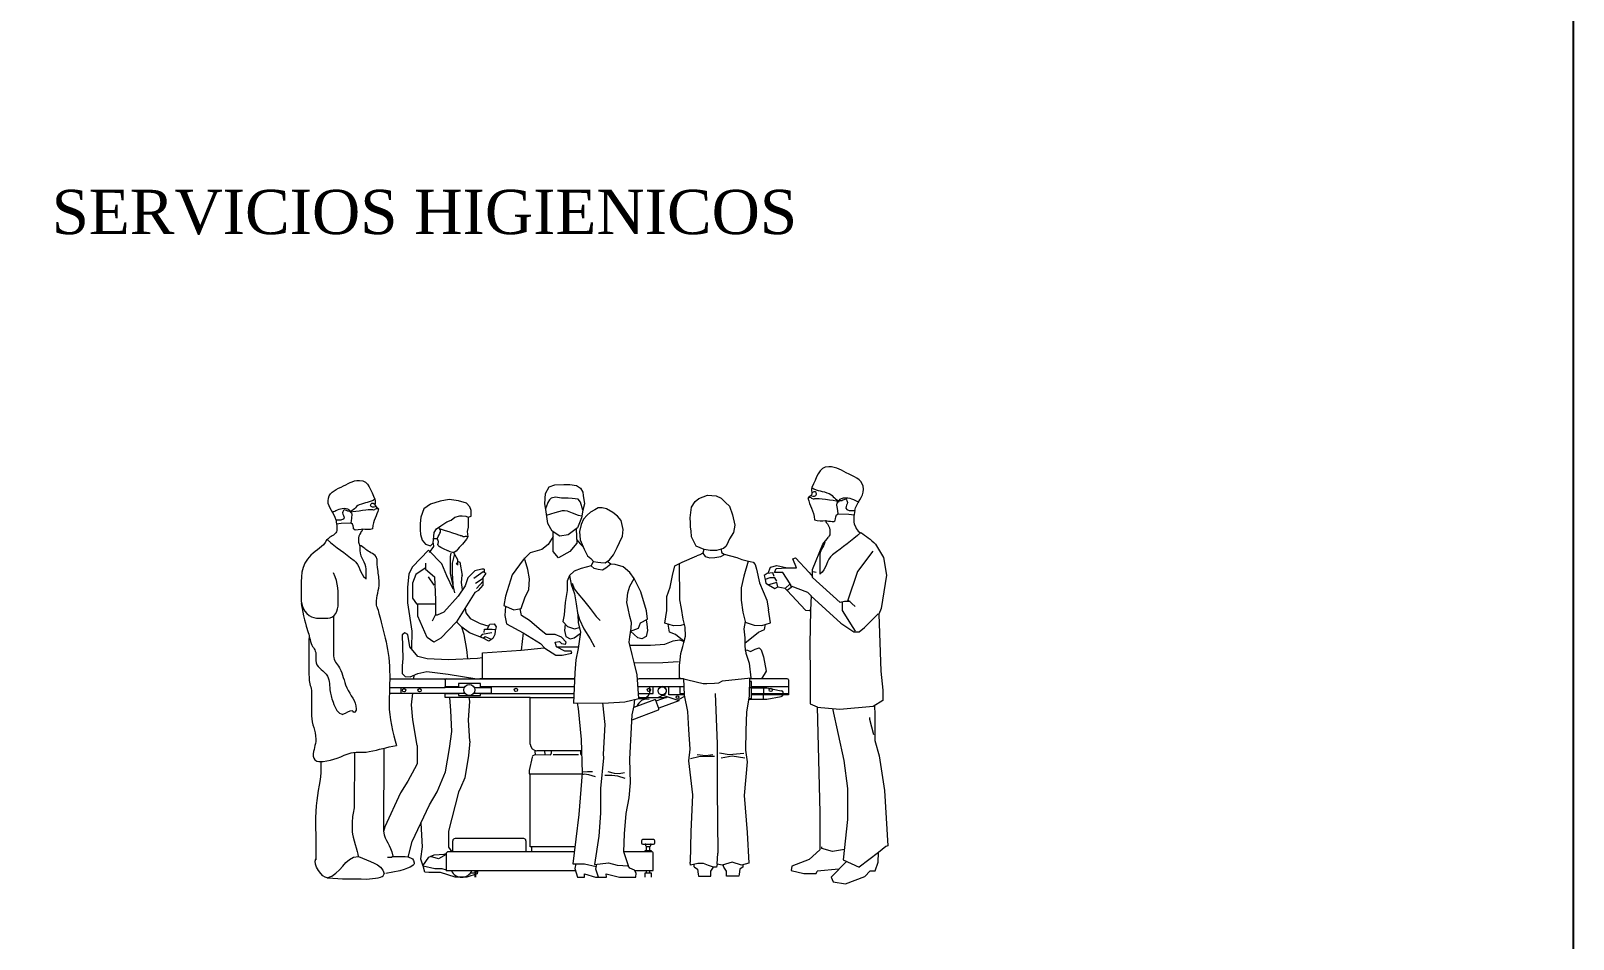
# Model space of a CAD drawing. Header units: metres. Extents: x 249 to 294.6, y -135.5 to -107.4.
# Drawn here: x 287.61 to 294.57, y -120.15 to -116.05 of the extents above; entities that cross this region are included whole.
import ezdxf

# ---------------------------------------------------------------- set-up
doc = ezdxf.new("R2010")
doc.units = ezdxf.units.M
doc.header["$MEASUREMENT"] = 0
doc.layers.add('A. muebles', color=152, linetype='Continuous', lineweight=15)
doc.layers.add('VISTAS LEJANAS', color=133, linetype='Continuous')

# ---------------------------------------------------------------- blocks, each defined once
blk = doc.blocks.new('CIRUJANO')
at = {"lineweight": 0}
for p, q in [((-0.0331, 1.6705), (0.0156, 1.6692)), ((0.0156, 1.6692), (0.0388, 1.6658))]:
    blk.add_line(p, q, dxfattribs=at)
at = {"linetype": 'Continuous'}
for points in [[(0.022, 1.2759), (-0.0042, 1.2759), (-0.0232, 1.27), (-0.1491, 1.384), (-0.1491, 1.4196), (-0.1016, 1.5337), (-0.0764, 1.5663)], [(0.136, 1.5337), (0.136, 1.5337), (0.136, 1.5337), (0.136, 1.5337), (0.1716, 1.4743), (0.1859, 1.3935), (0.1621, 1.2438), (0.1503, 1.2177), (0.1598, 0.9611), (0.1693, 0.8755), (0.1693, 0.828), (0.1252, 0.8016), (-0.0256, 0.7876), (-0.1277, 0.7971)], [(-0.2489, 1.3555), (-0.2822, 1.4066), (-0.3202, 1.4066), (-0.3131, 1.4244), (-0.2632, 1.4268), (-0.2204, 1.4268), (-0.237, 1.4672), (-0.2251, 1.4719), (-0.1634, 1.4054), (-0.1491, 1.3876)], [(0.1241, 1.5028), (0.0552, 1.4101), (0.0101, 1.2771)], [(-0.3218, 1.3883), (-0.3281, 1.405), (-0.3533, 1.4022), (-0.3671, 1.3931), (-0.3623, 1.374), (-0.36, 1.3574), (-0.3477, 1.3498), (-0.3184, 1.3336), (-0.3053, 1.3408), (-0.3092, 1.3617), (-0.3477, 1.3498)], [(-0.1467, 1.4101), (-0.1325, 1.4078)], [(-0.3101, 1.3669), (-0.319, 1.3824), (-0.3407, 1.3824), (-0.3623, 1.374)], [(-0.2727, 1.3341), (-0.3057, 1.3406)], [(-0.2489, 1.3555), (-0.2442, 1.3389), (-0.2632, 1.3246), (-0.2727, 1.3341), (-0.2489, 1.3555)], [(-0.2632, 1.3246), (-0.18, 1.2367), (-0.1634, 1.2343), (-0.1562, 1.2391)], [(-0.246, 1.3452), (-0.1705, 1.3175), (-0.1551, 1.3009), (-0.158, 1.2367), (-0.1607, 1.0823), (-0.1585, 0.9397), (-0.1585, 0.8138), (-0.1277, 0.7995), (-0.1159, 0.3219), (-0.1159, 0.1654), (-0.1159, 0.1536), (-0.1634, 0.1108), (-0.2418, 0.0799), (-0.2442, 0.0609), (-0.1871, 0.0466), (-0.1325, 0.0466), (-0.1281, 0.0575)], [(-0.1562, 1.3009), (-0.0208, 1.1773), (0.0386, 1.1381), (0.0623, 1.1381), (0.0861, 1.1583), (0.1479, 1.2201)], [(-0.0149, 1.27), (-0.0149, 1.2343), (0.0338, 1.1583), (0.0433, 1.1416)], [(0.0125, 1.2818), (0.0433, 1.2533)], [(-0.0588, 0.7924), (-0.0066, 0.5572), (0.0101, 0.4312), (0.0101, 0.2912), (-0.0103, 0.1088), (0.0623, 0.0752)], [(0.1313, 0.8052), (0.1324, 0.7639), (0.1324, 0.6475), (0.1526, 0.5785), (0.1764, 0.4217), (0.1918, 0.1726), (0.1818, 0.1687), (0.1497, 0.1426)], [(0.1289, 0.6736), (0.1099, 0.7425), (0.1099, 0.752)], [(-0.0035, 0.1554), (-0.0588, 0.1464), (-0.1063, 0.1607), (-0.1063, 0.1678)], [(0.1112, 0.0585), (0.1349, 0.0585), (0.148, 0.0989), (0.1497, 0.1426), (0.0623, 0.0752)], [(0.0048, 0.1018), (-0.0642, 0.0309), (-0.0546, 0.0095), (0, 0), (0.0879, 0.0333), (0.1112, 0.0585)], [(-0.0297, 0.0663), (-0.1281, 0.0575)]]:
    blk.add_lwpolyline(points, dxfattribs=at)
blk.add_lwpolyline([(-0.348, 1.4028), (-0.3389, 1.43), (-0.3097, 1.4384), (-0.2632, 1.4268)])
at = {"lineweight": 0}
for points, knots in [([(0.0163, 1.8504), (-0.0185, 1.8657), (-0.0375, 1.8838), (-0.0756, 1.8838), (-0.0756, 1.8838), (-0.1225, 1.8838), (-0.1294, 1.8309), (-0.1517, 1.79)], [0.2, 0.2, 0.2, 0.2, 0.3, 0.3, 0.3, 0.3, 0.4, 0.4, 0.4, 0.4]), ([(0.0419, 1.6854), (0.0507, 1.7221), (0.0813, 1.745), (0.0813, 1.7826), (0.0813, 1.7826), (0.0813, 1.8193), (0.0497, 1.8355), (0.0163, 1.8504)], [0, 0, 0, 0, 0.1, 0.1, 0.1, 0.1, 0.2, 0.2, 0.2, 0.2]), ([(-0.1517, 1.79), (-0.1525, 1.7833), (-0.1526, 1.7805), (-0.1526, 1.7753), (-0.1526, 1.7753), (-0.1526, 1.77), (-0.1512, 1.767), (-0.1512, 1.7616), (-0.1512, 1.7616), (-0.1512, 1.7571), (-0.1674, 1.745), (-0.1689, 1.7423)], [0, 0, 0, 0, 0.333333, 0.333333, 0.333333, 0.333333, 0.666667, 0.666667, 0.666667, 0.666667, 1, 1, 1, 1]), ([(-0.0737, 1.7622), (-0.0524, 1.7529), (-0.0468, 1.7306), (-0.0236, 1.7306), (-0.0236, 1.7306), (-0.0134, 1.7306), (-0.0087, 1.7362), (0.0015, 1.738)], [0.5, 0.5, 0.5, 0.5, 0.6, 0.6, 0.6, 0.6, 0.7, 0.7, 0.7, 0.7]), ([(0.0015, 1.738), (0.0052, 1.7334), (0.0089, 1.7287), (0.0089, 1.7223), (0.0089, 1.7223), (0.0089, 1.712), (0.0015, 1.7074), (0.0015, 1.6972), (0.0015, 1.6972), (0.0015, 1.6851), (0.0298, 1.6854), (0.0419, 1.6854)], [0.7, 0.7, 0.7, 0.7, 0.8, 0.8, 0.8, 0.8, 0.9, 0.9, 0.9, 0.9, 1, 1, 1, 1]), ([(0.0419, 1.6854), (0.0409, 1.6728), (0.0375, 1.6647), (0.0375, 1.6504), (0.0375, 1.6504), (0.0375, 1.6394), (0.0352, 1.6305), (0.0449, 1.6139), (0.0449, 1.6139), (0.0507, 1.5998), (0.0511, 1.5988), (0.0684, 1.5847)], [0, 0, 0, 0, 0.3333333, 0.3333333, 0.3333333, 0.3333333, 0.6666667, 0.6666667, 0.6666667, 0.6666667, 0.9757742, 0.9757742, 0.9757742, 0.9757742]), ([(-0.0901, 1.6413), (-0.0901, 1.6413), (-0.0457, 1.6302), (-0.0457, 1.6422), (-0.0457, 1.6422), (-0.0457, 1.6488), (-0.0454, 1.6685), (-0.0331, 1.6705)], [0.5, 0.5, 0.5, 0.5, 0.625, 0.625, 0.625, 0.625, 0.75, 0.75, 0.75, 0.75]), ([(-0.0813, 1.6257), (-0.0723, 1.6126), (-0.07, 1.6025), (-0.07, 1.5866), (-0.07, 1.5866), (-0.07, 1.5787), (-0.0708, 1.5741), (-0.0764, 1.5663)], [0.25, 0.25, 0.25, 0.25, 0.5, 0.5, 0.5, 0.5, 0.75, 0.75, 0.75, 0.75]), ([(-0.0928, 1.541), (-0.1001, 1.5199), (-0.1162, 1.5048), (-0.1162, 1.4785), (-0.1162, 1.4785), (-0.1162, 1.4611), (-0.1164, 1.451), (-0.1153, 1.398)], [0.4097258, 0.4097258, 0.4097258, 0.4097258, 0.6666667, 0.6666667, 0.6666667, 0.6666667, 1, 1, 1, 1])]:
    blk.add_open_spline(points, degree=3, knots=knots, dxfattribs=at)
for points in [[(-0.1446, 1.7377), (-0.1559, 1.7385), (-0.1532, 1.7483), (-0.169, 1.7424)], [(-0.169, 1.7424), (-0.1614, 1.7065), (-0.1429, 1.6883), (-0.14, 1.6438)], [(-0.157, 1.7537), (-0.1416, 1.7474), (-0.1335, 1.749), (-0.1302, 1.7601)], [(-0.1517, 1.79), (-0.1253, 1.7724), (-0.103, 1.7752), (-0.0737, 1.7622)], [(-0.1302, 1.7601), (-0.1327, 1.7724), (-0.1377, 1.7734), (-0.1515, 1.7658)], [(-0.1261, 1.7388), (-0.1357, 1.7388), (-0.1448, 1.7377), (-0.1446, 1.7377)], [(-0.028, 1.7268), (-0.028, 1.7268), (-0.1141, 1.7388), (-0.1261, 1.7388)], [(-0.0331, 1.6705), (-0.0356, 1.71), (-0.047, 1.7175), (-0.028, 1.7268)], [(-0.14, 1.6438), (-0.1244, 1.6382), (-0.1045, 1.638), (-0.0901, 1.6413)], [(-0.0901, 1.6413), (-0.0881, 1.6332), (-0.0847, 1.6308), (-0.0813, 1.6257)], [(0.0703, 1.5864), (0.0272, 1.548), (-0.011, 1.522), (-0.0579, 1.4863)], [(0.0703, 1.5864), (0.0924, 1.571), (0.1136, 1.5576), (0.136, 1.5333)], [(-0.0579, 1.4863), (-0.0863, 1.4645), (-0.0855, 1.419), (-0.1153, 1.398)]]:
    blk.add_open_spline(points, degree=3, dxfattribs=at)
blk.add_spline([(-0.028, 1.7268), (-0.0275, 1.7308), (0.0007, 1.7437), (0.036, 1.7351), (0.0598, 1.7237)], degree=3, dxfattribs=at)
blk = doc.blocks.new('medico v')
at = {"lineweight": 0}
for p, q in [((-0.1413, 0.6541), (-0.097, 0.6529)), ((-0.097, 0.6529), (-0.076, 0.6499))]:
    blk.add_line(p, q, dxfattribs=at)
for points, knots in [([(-0.0964, 0.8176), (-0.128, 0.8315), (-0.1453, 0.848), (-0.1799, 0.848), (-0.1799, 0.848), (-0.2225, 0.848), (-0.2289, 0.7999), (-0.2491, 0.7628)], [0.2, 0.2, 0.2, 0.2, 0.3, 0.3, 0.3, 0.3, 0.4, 0.4, 0.4, 0.4]), ([(-0.0732, 0.6677), (-0.0651, 0.701), (-0.0373, 0.7218), (-0.0373, 0.756), (-0.0373, 0.756), (-0.0373, 0.7893), (-0.066, 0.8041), (-0.0964, 0.8176)], [0, 0, 0, 0, 0.1, 0.1, 0.1, 0.1, 0.2, 0.2, 0.2, 0.2]), ([(-0.2491, 0.7628), (-0.2498, 0.7566), (-0.2499, 0.7541), (-0.2499, 0.7494), (-0.2499, 0.7494), (-0.2499, 0.7446), (-0.2487, 0.7418), (-0.2487, 0.737), (-0.2487, 0.737), (-0.2487, 0.7329), (-0.2633, 0.7218), (-0.2648, 0.7194)], [0, 0, 0, 0, 0.333333, 0.333333, 0.333333, 0.333333, 0.666667, 0.666667, 0.666667, 0.666667, 1, 1, 1, 1]), ([(-0.1782, 0.7374), (-0.1588, 0.729), (-0.1538, 0.7087), (-0.1327, 0.7087), (-0.1327, 0.7087), (-0.1234, 0.7087), (-0.1192, 0.7138), (-0.1099, 0.7155)], [0.5, 0.5, 0.5, 0.5, 0.6, 0.6, 0.6, 0.6, 0.7, 0.7, 0.7, 0.7]), ([(-0.1099, 0.7155), (-0.1065, 0.7113), (-0.1031, 0.7071), (-0.1031, 0.7012), (-0.1031, 0.7012), (-0.1031, 0.6919), (-0.1099, 0.6877), (-0.1099, 0.6784), (-0.1099, 0.6784), (-0.1099, 0.6674), (-0.0841, 0.6677), (-0.0732, 0.6677)], [0.7, 0.7, 0.7, 0.7, 0.8, 0.8, 0.8, 0.8, 0.9, 0.9, 0.9, 0.9, 1, 1, 1, 1]), ([(-0.1931, 0.6276), (-0.1931, 0.6276), (-0.1527, 0.6175), (-0.1527, 0.6284), (-0.1527, 0.6284), (-0.1527, 0.6344), (-0.1525, 0.6523), (-0.1413, 0.6541)], [0.5, 0.5, 0.5, 0.5, 0.625, 0.625, 0.625, 0.625, 0.75, 0.75, 0.75, 0.75]), ([(-0.0732, 0.6677), (-0.0741, 0.6562), (-0.0771, 0.6489), (-0.0771, 0.6358), (-0.0771, 0.6358), (-0.0771, 0.6258), (-0.0792, 0.6178), (-0.0722, 0.6107), (-0.0722, 0.6107), (-0.057, 0.5955), (-0.0443, 0.5927), (-0.0306, 0.5783)], [0, 0, 0, 0, 0.333333, 0.333333, 0.333333, 0.333333, 0.666667, 0.666667, 0.666667, 0.666667, 1, 1, 1, 1]), ([(-0.1851, 0.6133), (-0.1769, 0.6015), (-0.1748, 0.5922), (-0.1748, 0.5778), (-0.1748, 0.5778), (-0.1748, 0.5707), (-0.1756, 0.5665), (-0.1779, 0.5597)], [0.25, 0.25, 0.25, 0.25, 0.5, 0.5, 0.5, 0.5, 0.75, 0.75, 0.75, 0.75]), ([(-0.1811, 0.5515), (-0.1811, 0.5434), (-0.1811, 0.5387), (-0.1811, 0.5306), (-0.1811, 0.5306), (-0.1811, 0.4965), (-0.2081, 0.4812), (-0.2081, 0.4471), (-0.2081, 0.4471), (-0.2081, 0.4297), (-0.2084, 0.4196), (-0.2084, 0.4021)], [0, 0, 0, 0, 0.333333, 0.333333, 0.333333, 0.333333, 0.666667, 0.666667, 0.666667, 0.666667, 1, 1, 1, 1]), ([(0.0398, 0.5104), (0.0886, 0.4636), (0.0846, 0.4095), (0.0846, 0.3415), (0.0846, 0.3415), (0.0846, 0.3032), (0.0853, 0.2736), (0.0582, 0.2465), (0.0582, 0.2465), (0.0318, 0.2201), (0.0015, 0.2261), (-0.0361, 0.2261), (-0.0361, 0.2261), (-0.0678, 0.2261), (-0.0836, 0.2597), (-0.0836, 0.2914), (-0.0836, 0.2914), (-0.0836, 0.3461), (-0.0843, 0.3811), (-0.0625, 0.4312)], [0.1666667, 0.1666667, 0.1666667, 0.1666667, 0.3333333, 0.3333333, 0.3333333, 0.3333333, 0.5, 0.5, 0.5, 0.5, 0.6666667, 0.6666667, 0.6666667, 0.6666667, 0.8333333, 0.8333333, 0.8333333, 0.8333333, 1, 1, 1, 1]), ([(-0.2627, 0.265), (-0.2597, 0.2751), (-0.2559, 0.2805), (-0.2559, 0.2911), (-0.2559, 0.2911), (-0.2559, 0.3287), (-0.2679, 0.3494), (-0.2679, 0.3871), (-0.2679, 0.3871), (-0.2679, 0.414), (-0.2635, 0.4288), (-0.2603, 0.4558)], [0, 0, 0, 0, 0.1428571, 0.1428571, 0.1428571, 0.1428572, 0.2857143, 0.2857143, 0.2857143, 0.2857143, 0.4285714, 0.4285714, 0.4285714, 0.4285714]), ([(-0.2613, 0.2687), (-0.2902, 0.1518), (-0.3156, 0.0863), (-0.3156, -0.0336), (-0.3156, -0.0336), (-0.3156, -0.085), (-0.3132, -0.1133), (-0.3132, -0.1647), (-0.3132, -0.1647), (-0.3132, -0.2196), (-0.3294, -0.2957), (-0.3464, -0.3486)], [0, 0, 0, 0, 0.333333, 0.333333, 0.333333, 0.333333, 0.666667, 0.666667, 0.666667, 0.666667, 1, 1, 1, 1]), ([(-0.0615, 0.2366), (-0.0615, 0.1693), (-0.0626, 0.1227), (-0.0626, 0.0554), (-0.0626, 0.0554), (-0.0626, 0.0323), (-0.078, 0.0217), (-0.0886, 0.0016)], [0, 0, 0, 0, 0.1428571, 0.1428571, 0.1428571, 0.1428572, 0.2857143, 0.2857143, 0.2857143, 0.2857143]), ([(0.0484, 0.1475), (0.0511, 0.0819), (0.0486, 0.0187), (0.0486, -0.0462), (0.0486, -0.0462), (0.0486, -0.071), (0.0368, -0.084), (0.0368, -0.1088), (0.0368, -0.1088), (0.0368, -0.1501), (0.0368, -0.1732), (0.0368, -0.2145), (0.0368, -0.2145), (0.0368, -0.2564), (0.0179, -0.2783), (0.0179, -0.3202), (0.0179, -0.3202), (0.0179, -0.3503), (0.0297, -0.3669), (0.0297, -0.397), (0.0297, -0.397), (0.0297, -0.4106), (0.0173, -0.4218), (0.0037, -0.4218), (0.0037, -0.4218), (-0.0494, -0.4218), (-0.0789, -0.4047), (-0.1285, -0.3863)], [0, 0, 0, 0, 0.1111111, 0.1111111, 0.1111111, 0.1111111, 0.2222222, 0.2222222, 0.2222222, 0.2222222, 0.3333333, 0.3333333, 0.3333333, 0.3333333, 0.4444444, 0.4444444, 0.4444444, 0.4444444, 0.5555556, 0.5555556, 0.5555556, 0.5555556, 0.6666667, 0.6666667, 0.6666667, 0.6666667, 0.7777778, 0.7777778, 0.7777778, 0.7777778]), ([(0.0384, 0.1109), (0.0319, 0.0922), (0.0179, 0.084), (0.0179, 0.0642), (0.0179, 0.0642), (0.0179, 0.0527), (0.0179, 0.0462), (0.0179, 0.0348), (0.0179, 0.0348), (0.0179, 0.0044), (-0.0109, -0.0033), (-0.0291, -0.0276)], [0.25, 0.25, 0.25, 0.25, 0.375, 0.375, 0.375, 0.375, 0.5, 0.5, 0.5, 0.5, 0.625, 0.625, 0.625, 0.625]), ([(-0.1217, -0.0881), (-0.1382, -0.1253), (-0.1642, -0.1436), (-0.1642, -0.1844), (-0.1642, -0.1844), (-0.1642, -0.1915), (-0.1606, -0.1997), (-0.1536, -0.1997), (-0.1536, -0.1997), (-0.15, -0.1997), (-0.1512, -0.1926), (-0.1477, -0.1926), (-0.1477, -0.1926), (-0.1293, -0.1926), (-0.1205, -0.2033), (-0.1028, -0.2092)], [0.4285714, 0.4285714, 0.4285714, 0.4285714, 0.5714286, 0.5714286, 0.5714286, 0.5714286, 0.7142857, 0.7142857, 0.7142857, 0.7142857, 0.8571429, 0.8571429, 0.8571429, 0.8571429, 1, 1, 1, 1]), ([(-0.1571, -0.3802), (-0.1571, -0.4884), (-0.1549, -0.5096), (-0.1549, -0.6204), (-0.1549, -0.6204), (-0.1549, -0.6468), (-0.1469, -0.6613), (-0.1469, -0.6877), (-0.1469, -0.6877), (-0.1469, -0.7075), (-0.1469, -0.7194), (-0.1469, -0.7391), (-0.1469, -0.7391), (-0.1469, -0.7622), (-0.1717, -0.829), (-0.1735, -0.8496)], [0, 0, 0, 0, 0.25, 0.25, 0.25, 0.25, 0.5, 0.5, 0.5, 0.5, 0.75, 0.75, 0.75, 0.75, 1, 1, 1, 1]), ([(-0.0047, -0.4746), (0.0039, -0.5524), (0.019, -0.5966), (0.019, -0.6752), (0.019, -0.6752), (0.019, -0.7457), (0.0177, -0.795), (0.0177, -0.8656)], [0, 0, 0, 0, 0.5, 0.5, 0.5, 0.5, 1, 1, 1, 1]), ([(-0.3062, -0.8528), (-0.3494, -0.8534), (-0.303, -0.8498), (-0.3459, -0.8498), (-0.3459, -0.8498), (-0.3789, -0.8498), (-0.4257, -0.8465), (-0.4257, -0.8795), (-0.4257, -0.8795), (-0.4257, -0.8894), (-0.4211, -0.896), (-0.361, -0.9153)], [0, 0, 0, 0, 0.333333, 0.333333, 0.333333, 0.333333, 0.666667, 0.666667, 0.666667, 0.666667, 1, 1, 1, 1]), ([(-0.0327, -0.947), (-0.1047, -0.9518), (-0.143, -0.9518), (-0.2116, -0.9518), (-0.2116, -0.9518), (-0.2466, -0.9518), (-0.2888, -0.9419), (-0.288, -0.934), (-0.288, -0.934), (-0.2912, -0.9309), (-0.2907, -0.9264), (-0.2907, -0.9264)], [0, 0, 0, 0, 0.25, 0.25, 0.25, 0.25, 0.5, 0.5, 0.5, 0.5, 0.5043705, 0.5043705, 0.5043705, 0.5043705])]:
    blk.add_open_spline(points, degree=3, knots=knots, dxfattribs=at)
for points in [[(-0.2426, 0.7152), (-0.2529, 0.7159), (-0.2505, 0.7248), (-0.2648, 0.7195)], [(-0.2648, 0.7195), (-0.2579, 0.6868), (-0.2411, 0.6703), (-0.2385, 0.6298)], [(-0.2539, 0.7297), (-0.2399, 0.724), (-0.2325, 0.7255), (-0.2296, 0.7355)], [(-0.2491, 0.7628), (-0.2251, 0.7467), (-0.2048, 0.7493), (-0.1782, 0.7374)], [(-0.2296, 0.7355), (-0.2318, 0.7467), (-0.2364, 0.7477), (-0.2489, 0.7407)], [(-0.2258, 0.7162), (-0.2345, 0.7162), (-0.2429, 0.7152), (-0.2426, 0.7152)], [(-0.1367, 0.7053), (-0.1367, 0.7053), (-0.2149, 0.7162), (-0.2258, 0.7162)], [(-0.1413, 0.6541), (-0.1436, 0.69), (-0.1539, 0.6968), (-0.1367, 0.7053)], [(-0.2385, 0.6298), (-0.2243, 0.6247), (-0.2062, 0.6246), (-0.1931, 0.6276)], [(-0.1927, 0.6259), (-0.1913, 0.6202), (-0.1883, 0.618), (-0.1851, 0.6133)], [(-0.1779, 0.5597), (-0.1791, 0.5561), (-0.1793, 0.5525), (-0.1811, 0.551)], [(-0.0339, 0.5815), (-0.0749, 0.5445), (-0.1107, 0.5203), (-0.1549, 0.4866)], [(-0.0306, 0.5783), (-0.0135, 0.5459), (0.014, 0.5348), (0.0398, 0.5104)], [(-0.2603, 0.4558), (-0.2581, 0.474), (-0.2619, 0.4857), (-0.2548, 0.5026)], [(-0.2548, 0.5026), (-0.2505, 0.5136), (-0.2398, 0.5149), (-0.2297, 0.5212)], [(-0.2297, 0.5212), (-0.2128, 0.5315), (-0.203, 0.54), (-0.1872, 0.5517)], [(-0.1872, 0.5517), (-0.1839, 0.5528), (-0.1818, 0.5536), (-0.1793, 0.5547)], [(-0.1549, 0.4866), (-0.1806, 0.4668), (-0.1799, 0.4255), (-0.207, 0.4064)], [(0.0839, 0.2922), (0.0822, 0.2717), (0.065, 0.1994), (0.058, 0.18)], [(0.058, 0.18), (0.0482, 0.1534), (0.0475, 0.1373), (0.0384, 0.1109)], [(-0.0886, 0.0016), (-0.1063, -0.0309), (-0.1069, -0.0539), (-0.1217, -0.0881)], [(-0.0291, -0.0276), (-0.0457, -0.0498), (-0.0429, -0.0694), (-0.0459, -0.0971)], [(-0.0459, -0.0971), (-0.0482, -0.1196), (-0.0529, -0.1317), (-0.0599, -0.1532)], [(-0.0599, -0.1532), (-0.0692, -0.1812), (-0.0809, -0.2064), (-0.1043, -0.2087)], [(-0.223, -0.3769), (-0.2708, -0.3669), (-0.2974, -0.358), (-0.3464, -0.3486)], [(-0.2887, -0.3614), (-0.2887, -0.3614), (-0.2872, -0.7381), (-0.2872, -0.7381)], [(-0.1285, -0.3863), (-0.1628, -0.3739), (-0.187, -0.384), (-0.223, -0.3769)], [(-0.0048, -0.4216), (-0.0048, -0.4216), (-0.0047, -0.4746), (-0.0047, -0.4746)], [(-0.2869, -0.7363), (-0.2935, -0.7818), (-0.319, -0.7933), (-0.3295, -0.8483)], [(-0.1753, -0.8495), (-0.2205, -0.8722), (-0.2784, -0.882), (-0.2907, -0.9264)], [(-0.0327, -0.947), (-0.0981, -0.9327), (-0.108, -0.8522), (-0.1753, -0.8495)], [(-0.0327, -0.947), (-0.0136, -0.9467), (0.0343, -0.8862), (0.0177, -0.8602)], [(-0.361, -0.9153), (-0.361, -0.9153), (-0.2978, -0.9264), (-0.2978, -0.9264)]]:
    blk.add_open_spline(points, degree=3, dxfattribs=at)
blk.add_spline([(-0.1367, 0.7053), (-0.1363, 0.709), (-0.1105, 0.7207), (-0.0785, 0.7128), (-0.0568, 0.7025)], degree=3, dxfattribs=at)
blk = doc.blocks.new('cirujana operando')
for p, q in [((0.0461, 1.4056), (0.0569, 1.4263)), ((0.1347, 1.4136), (0.119, 1.426)), ((-0.039, 1.3285), (-0.0303, 1.3031)), ((0.2205, 1.314), (0.2407, 1.3493)), ((-0.0303, 1.3031), (-0.0144, 1.2816)), ((-0.0144, 1.2816), (0.0114, 1.2513)), ((0.2066, 1.24), (0.2123, 1.2837)), ((0.2123, 1.2837), (0.2205, 1.314)), ((-0.0148, 1.1892), (-0.0059, 1.1642)), ((0.0114, 1.2513), (0.0419, 1.2143)), ((0.0419, 1.2143), (0.0689, 1.177)), ((0.2129, 1.2135), (0.2066, 1.24)), ((0.2204, 1.177), (0.2129, 1.2135)), ((-0.0059, 1.1642), (0.0137, 1.1218)), ((0.0137, 1.1218), (0.0411, 1.0763)), ((0.0689, 1.177), (0.0861, 1.1601)), ((0.0411, 1.0763), (0.0606, 1.0399)), ((0.0798, 0.0008), (0.1146, 0.0008))]:
    blk.add_line(p, q)
blk.add_lwpolyline([(0.0229, 1.4636), (0.029, 1.4516), (0.0447, 1.4397), (0.0569, 1.4263), (0.0765, 1.4229), (0.0896, 1.4217), (0.1091, 1.4197), (0.1285, 1.433), (0.1475, 1.4563), (0.1642, 1.4891), (0.1735, 1.5122), (0.1879, 1.5401), (0.1913, 1.5699), (0.1811, 1.6102), (0.1653, 1.6306), (0.1446, 1.6475), (0.1153, 1.6632), (0.0957, 1.6681), (0.0777, 1.6674), (0.0622, 1.6588), (0.0428, 1.6479), (0.0273, 1.6343), (0.0115, 1.6171), (0.0011, 1.5929), (-0.0061, 1.5613), (-0.0033, 1.5237), (0.0055, 1.5032), (0.0142, 1.4816)], close=True)
for points in [[(0.2944, 1.1621), (0.2979, 1.1433), (0.2999, 1.1135), (0.2943, 1.087), (0.2755, 1.0766), (0.2564, 1.0807), (0.2242, 1.1106), (0.2598, 1.1246), (0.2686, 1.1487), (0.3003, 1.1651), (0.2959, 1.2023), (0.2697, 1.2888), (0.2407, 1.3493), (0.2407, 1.3493), (0.2199, 1.3757), (0.1906, 1.402), (0.1539, 1.4127), (0.1347, 1.4136), (0.1129, 1.3953), (0.0974, 1.3866), (0.0778, 1.3903), (0.0597, 1.3948), (0.0461, 1.4056), (0.0015, 1.3942), (-0.031, 1.3818), (-0.0514, 1.3625), (-0.0439, 1.3225), (-0.0286, 1.28), (-0.0219, 1.2351), (-0.0146, 1.1833), (-0.0119, 1.1511), (-0.0023, 1.106), (-0.0131, 1.0332), (-0.0237, 0.9824), (-0.0277, 0.9227), (-0.0329, 0.7867), (0.1245, 0.7876), (0.1977, 0.7925), (0.2612, 0.8067), (0.253, 0.9147), (0.2419, 0.9643), (0.2316, 1.0054), (0.2179, 1.061), (0.2202, 1.0851), (0.2269, 1.1253), (0.2281, 1.1505), (0.2204, 1.177)], [(-0.0514, 1.3625), (-0.0615, 1.3369), (-0.0628, 1.2944), (-0.0719, 1.2409), (-0.0763, 1.1852), (-0.0821, 1.155), (-0.0821, 1.155), (-0.0613, 1.1316), (-0.029, 1.122), (-0.0071, 1.1285)], [(-0.0717, 1.1433), (-0.0737, 1.1135), (-0.0681, 1.087), (-0.0494, 1.0766), (-0.0302, 1.0807), (-0.0031, 1.1008)], [(-0.0168, 0.7868), (-0.0123, 0.7617), (0.001, 0.6215), (0.0055, 0.4723), (-0.0101, 0.283), (-0.0369, 0.0603), (0.0166, 0.0603), (0.0692, 0.0482)], [(0.0969, 0.7875), (0.1082, 0.6898), (0.1, 0.5557), (0.1014, 0.5391), (0.088, 0.401), (0.088, 0.2897), (0.0808, 0.1862), (0.0617, 0.0576), (0.1247, 0.0658), (0.163, 0.0549), (0.2151, 0.0521), (0.1932, 0.1151), (0.1972, 0.1962), (0.2039, 0.2875), (0.2178, 0.3586), (0.2233, 0.427), (0.2206, 0.5338), (0.2315, 0.7335), (0.2315, 0.7335), (0.2397, 0.7746), (0.2397, 0.7746), (0.2427, 0.8026)], [(0.0652, 0.4538), (0.0362, 0.4627), (0.0139, 0.4649), (0.005, 0.4627)], [(0.0523, 0.4767), (0.03, 0.4767), (0.0055, 0.4745)], [(0.1994, 0.4456), (0.166, 0.4567), (0.1393, 0.4589), (0.108, 0.4589)], [(0.197, 0.4717), (0.1731, 0.4678), (0.1511, 0.4688), (0.1221, 0.4767)], [(-0.0225, 0.0601), (-0.0278, 0.04), (-0.0156, 0), (0.0156, 0), (0.0162, 0.0151), (0.0656, 0), (0.0798, 0.0008), (0.0665, 0.0368), (0.0718, 0.0596)], [(0.1146, 0.0008), (0.1138, 0.0151), (0.1734, 0), (0.2476, 0), (0.2487, 0.0183), (0.2413, 0.032), (0.2201, 0.0405), (0.2134, 0.0522)]]:
    blk.add_lwpolyline(points)
blk = doc.blocks.new('A$C1C6A0240')
blk.add_line((0.3813, 1.0602), (0.3915, 0.9738))
for points in [[(0.2674, 1.6798), (0.2716, 1.7077), (0.2693, 1.7604), (0.2509, 1.7942), (0.2222, 1.8038), (0.1767, 1.8053), (0.1464, 1.8053), (0.113, 1.8006), (0.094, 1.7873), (0.0825, 1.7672), (0.0796, 1.7499), (0.0739, 1.7081), (0.0811, 1.6764), (0.094, 1.7168), (0.1056, 1.7312), (0.1344, 1.7355), (0.156, 1.7369), (0.1892, 1.7369), (0.218, 1.7412), (0.2399, 1.7363), (0.2483, 1.7283), (0.257, 1.7153), (0.266, 1.6912)], [(0.0813, 1.677), (0.0885, 1.6384), (0.1077, 1.5873), (0.1556, 1.5522), (0.1972, 1.5458), (0.2355, 1.5714), (0.2579, 1.6097), (0.2674, 1.6798), (0.266, 1.6912)], [(0.2636, 1.6508), (0.2203, 1.6654), (0.1842, 1.6744), (0.1735, 1.6743), (0.1607, 1.6725), (0.1357, 1.6627), (0.1054, 1.6514), (0.0868, 1.6476)], [(0.1156, 1.5805), (0.1121, 1.5107), (0.147, 1.4687), (0.203, 1.4373), (0.231, 1.4687), (0.231, 1.5683)], [(0.1121, 1.5281), (0.0946, 1.5072), (0.08, 1.4926)], [(0.231, 1.5444), (0.2554, 1.5037), (0.2869, 1.4792), (0.3464, 1.4618), (0.3813, 1.4268), (0.4366, 1.3527), (0.4691, 1.2454), (0.4772, 1.1988), (0.4285, 1.1766), (0.3918, 1.1824), (0.3708, 1.2418), (0.3533, 1.2767), (0.3499, 1.3326), (0.3568, 1.378), (0.3708, 1.4234), (0.3743, 1.4373)], [(0.4701, 1.1956), (0.4722, 1.1475), (0.4652, 1.1056), (0.3813, 1.0602), (0.2939, 1.0078), (0.2729, 0.9834), (0.217, 0.9485), (0.1855, 0.9485), (0.1365, 0.9589), (0.14, 0.9694), (0.1715, 0.9694), (0.2135, 0.9904), (0.2205, 1.0148), (0.1995, 1.0183), (0.189, 1.0078), (0.168, 1.0043), (0.1645, 1.0148), (0.189, 1.0392), (0.2205, 1.0532), (0.2659, 1.0532), (0.2659, 1.0532), (0.2659, 1.0532), (0.3009, 1.0811), (0.3498, 1.123), (0.3896, 1.1487), (0.3963, 1.1811)]]:
    blk.add_lwpolyline(points)
blk = doc.blocks.new('ll')
at = {"lineweight": 0}
blk.add_line((722.9415, 612.3528), (722.9251, 612.3524), dxfattribs=at)
for p, q in [((723.0514, 612.1557), (723.0543, 612.1898)), ((723.056, 612.1244), (723.0514, 612.1557))]:
    blk.add_line(p, q)
for points in [[(722.9853, 612.4291), (723.0045, 612.4369), (723.0215, 612.4514), (723.0428, 612.4565), (723.0547, 612.4565), (723.0701, 612.4548), (723.0811, 612.4505), (723.0939, 612.4556), (723.0948, 612.4812), (723.088, 612.4982), (723.0735, 612.5143), (723.0377, 612.5254), (722.9951, 612.5305), (722.9551, 612.5228), (722.9116, 612.5092), (722.881, 612.4888), (722.8673, 612.4514), (722.8639, 612.4216), (722.8648, 612.3935), (722.8665, 612.3722), (722.8733, 612.3476), (722.8878, 612.3288), (722.9108, 612.322), (722.9238, 612.3329), (722.9269, 612.3816), (722.9269, 612.3816), (722.938, 612.3986), (722.9576, 612.4122), (722.9853, 612.4291)], [(723.0139, 612.1264), (722.9849, 612.1856), (722.9623, 612.2397), (722.9018, 612.3014), (722.8291, 612.227), (722.813, 612.1948), (722.8073, 612.1328), (722.8073, 612.0638), (722.8265, 611.9366), (722.8247, 611.8576)], [(723.0795, 611.8109), (723.0755, 611.8531), (723.0755, 611.8531), (723.0634, 611.9214), (723.0519, 611.9536), (723.029, 611.9788), (722.9578, 611.9053), (722.9256, 611.887), (722.8957, 611.9076), (722.8532, 612.0041), (722.8532, 612.0547)], [(723.0681, 612.0409), (723.0709, 612.0188), (723.0912, 611.9914)], [(723.1305, 611.9717), (723.1737, 611.9582)], [(723.1484, 611.9053), (723.0875, 611.9288), (723.0519, 611.9536)], [(722.8511, 611.4198), (722.8308, 611.5363), (722.8254, 611.6041), (722.8314, 611.6566)], [(722.9783, 611.3017), (722.997, 611.4061), (723.0077, 611.4838), (723.0024, 611.5774), (722.999, 611.6366)], [(723.0883, 611.439), (723.0828, 611.5346), (723.0881, 611.6203), (723.0862, 611.6366)], [(722.8677, 611.0689), (722.8737, 610.9618), (722.8657, 610.9082), (722.8764, 610.8761), (722.9032, 610.9163), (722.9273, 610.927), (722.9729, 610.9297), (722.982, 610.9327)]]:
    blk.add_lwpolyline(points)
at = {"linetype": 'Continuous'}
for points in [[(723.0818, 612.4508), (723.0818, 612.4062), (723.0761, 612.3855), (723.0799, 612.3616)], [(722.9238, 612.3329), (722.9244, 612.3178), (722.9043, 612.2913)], [(722.8888, 612.243), (722.8888, 612.2155), (722.929, 612.181), (722.9331, 612.0776), (722.9331, 612.011), (722.9187, 611.9811)], [(723.0032, 612.2888), (723.0003, 612.2729), (723.0003, 612.1971), (723.0198, 612.1098)], [(723.0195, 612.2857), (723.0094, 612.243), (723.0094, 612.1971), (723.0139, 612.1264)], [(723.0146, 612.2917), (723.0336, 612.2591), (723.0336, 612.2339)], [(723.0313, 612.2454), (723.0267, 612.2408), (723.0336, 612.2408)], [(723.0336, 612.2523), (723.0428, 612.2476), (723.0541, 612.1878)], [(722.8865, 612.2201), (722.8452, 612.1925), (722.8302, 612.1534), (722.8302, 612.0845), (722.8475, 612.0593), (722.9302, 612.0593)], [(722.9279, 612.1443), (722.9026, 612.181)], [(723.153, 612.2155), (723.153, 612.2155), (723.1424, 612.2161), (723.1117, 612.2086), (723.0795, 612.1764), (723.0671, 612.1414)], [(723.127, 612.1194), (723.149, 612.1443), (723.149, 612.1787), (723.1622, 612.1971), (723.1484, 612.204), (723.1071, 612.1741)], [(723.1484, 612.1741), (723.114, 612.1512)], [(723.153, 612.2155), (723.153, 612.204)], [(723.0671, 612.1414), (723.0359, 612.0937), (722.9715, 612.0225), (722.9417, 612.0087), (722.9319, 612.0087)], [(723.127, 612.1194), (723.127, 612.1194), (723.127, 612.1194), (723.127, 612.1194), (723.1119, 612.1102), (723.029, 611.9788), (723.029, 611.9788)], [(723.149, 612.1615), (723.1186, 612.1282)], [(723.1305, 611.9717), (723.0912, 611.9914)], [(723.1691, 611.949), (723.1783, 611.9673), (723.199, 611.9697), (723.2082, 611.9559), (723.2036, 611.9375), (723.2013, 611.9214), (723.1921, 611.903), (723.1737, 611.8915), (723.1484, 611.9053), (723.1576, 611.9122), (723.1852, 611.9007)], [(723.1875, 611.9283), (723.1439, 611.9216), (723.1345, 611.9096)], [(723.153, 611.9306), (723.1553, 611.9455), (723.1898, 611.9455), (723.2013, 611.9444)], [(722.8511, 611.4198), (722.8509, 611.3378), (722.8382, 611.3142), (722.8094, 611.2589), (722.7763, 611.2057), (722.7053, 611.0534), (722.6982, 611.0325)], [(723.0825, 611.3746), (723.0666, 611.2742), (723.0459, 611.2282), (723.0367, 611.2098), (722.993, 611.0329), (722.993, 610.9617), (723.0075, 610.94)], [(722.8102, 610.9166), (722.8282, 610.9859), (722.9071, 611.1519), (722.9407, 611.2107), (722.9783, 611.3017)], [(722.9819, 610.9281), (722.9466, 610.9089), (722.9107, 610.9196)], [(723.0922, 610.8457), (723.1074, 610.8457), (723.1235, 610.8514), (723.1212, 610.8399), (723.0752, 610.825), (723.0224, 610.825), (722.9558, 610.8468), (722.9029, 610.8468), (722.8852, 610.8488), (722.8776, 610.8767), (722.8758, 610.8779)], [(722.8776, 610.8767), (722.9305, 610.8641), (722.9627, 610.8641), (722.9817, 610.8594)], [(723.1211, 610.855), (723.1247, 610.8514)]]:
    blk.add_lwpolyline(points, dxfattribs=at)
at = {"lineweight": 0}
for points in [[(722.9415, 612.3528), (722.9532, 612.3844), (722.9643, 612.3878), (722.9511, 612.4)], [(722.9511, 612.4), (722.9511, 612.4), (723.0343, 612.3721), (723.0441, 612.3692)], [(723.0799, 612.3616), (723.065, 612.3342), (723.0455, 612.3239), (723.0272, 612.2971)], [(723.0441, 612.3692), (723.0441, 612.3692), (723.0516, 612.3668), (723.0589, 612.3638)], [(723.0589, 612.3638), (723.0683, 612.3616), (723.0685, 612.3703), (723.0799, 612.3616)], [(723.0272, 612.2971), (723.0183, 612.2876), (723.002, 612.2923), (722.9911, 612.2985)]]:
    blk.add_open_spline(points, degree=3, dxfattribs=at)
for points, knots in [([(722.9511, 612.4), (722.951, 612.4013), (722.9508, 612.4038), (722.95, 612.4058), (722.9496, 612.4067)], [0, 0, 0, 0, 0.004069722, 0.007119289, 0.007119289, 0.007119289, 0.007119289]), ([(722.9911, 612.2985), (722.9911, 612.2985), (722.942, 612.317), (722.9449, 612.3268), (722.9449, 612.3268), (722.9465, 612.3321), (722.9511, 612.3482), (722.9415, 612.3528)], [0.5, 0.5, 0.5, 0.5, 0.625, 0.625, 0.625, 0.625, 0.75, 0.75, 0.75, 0.75])]:
    blk.add_open_spline(points, degree=3, knots=knots, dxfattribs=at)
at = {"layer": 'VISTAS LEJANAS'}
blk.add_line((723.1126, 610.855), (723.1126, 610.825), dxfattribs=at)
blk = doc.blocks.new('otra enfermera de atras')
for p, q in [((-0.0612, 1.6603), (-0.0446, 1.6853)), ((-0.0446, 1.6853), (-0.0281, 1.6991)), ((-0.0281, 1.6991), (0.0121, 1.7145)), ((0.0121, 1.7145), (0.0503, 1.7116)), ((0.0503, 1.7116), (0.073, 1.7007)), ((0.073, 1.7007), (0.0935, 1.6808)), ((0.0935, 1.6808), (0.1108, 1.6644)), ((-0.0671, 1.6118), (-0.0612, 1.6603)), ((-0.0651, 1.5895), (-0.0671, 1.6118)), ((0.1108, 1.6644), (0.1249, 1.6252)), ((0.1249, 1.6252), (0.1356, 1.5791)), ((-0.0658, 1.5706), (-0.0651, 1.5895)), ((-0.0617, 1.5535), (-0.0658, 1.5706)), ((-0.06, 1.5265), (-0.0617, 1.5535)), ((0.1294, 1.5453), (0.1109, 1.5171)), ((0.1356, 1.5791), (0.1294, 1.5453)), ((0.1109, 1.5171), (0.1053, 1.5034)), ((-0.146, 1.3521), (-0.1355, 1.395)), ((-0.1355, 1.395), (-0.103, 1.4125)), ((-0.1128, 1.2416), (-0.1155, 1.4058)), ((-0.103, 1.4125), (-0.0361, 1.4406)), ((-0.0095, 1.452), (0.0011, 1.4378)), ((0.0011, 1.4378), (0.0224, 1.4321)), ((0.0224, 1.4321), (0.0449, 1.4329)), ((0.0449, 1.4329), (0.0724, 1.4378)), ((0.0724, 1.4378), (0.0886, 1.4474)), ((0.1438, 1.4332), (0.1664, 1.4236)), ((0.1664, 1.4236), (0.1899, 1.4182)), ((0.1946, 1.4172), (0.1748, 1.3487)), ((0.1899, 1.4182), (0.217, 1.4119)), ((0.217, 1.4119), (0.2274, 1.4022)), ((0.2274, 1.4022), (0.2323, 1.3798)), ((-0.1577, 1.2993), (-0.146, 1.3521)), ((0.1748, 1.3487), (0.1639, 1.2962)), ((0.2323, 1.3798), (0.2467, 1.3181)), ((-0.1727, 1.2573), (-0.1577, 1.2993)), ((-0.1727, 1.1944), (-0.1727, 1.2573)), ((0.1639, 1.2962), (0.1631, 1.2412)), ((0.2467, 1.3181), (0.2795, 1.24)), ((-0.1815, 1.1369), (-0.1727, 1.1944)), ((-0.1054, 1.2022), (-0.1128, 1.2416)), ((-0.0979, 1.1552), (-0.1054, 1.2022)), ((0.1631, 1.2412), (0.1712, 1.1865)), ((0.1712, 1.1865), (0.1809, 1.144)), ((0.2795, 1.24), (0.2869, 1.1964)), ((0.2957, 1.1389), (0.2869, 1.1964)), ((-0.1423, 1.1243), (-0.1815, 1.1369)), ((-0.1607, 1.0966), (-0.1655, 1.1318)), ((-0.1087, 1.1258), (-0.1423, 1.1243)), ((-0.094, 1.1305), (-0.1087, 1.1258)), ((-0.0893, 1.1184), (-0.0979, 1.1552)), ((-0.0882, 1.0782), (-0.0893, 1.1184)), ((0.1809, 1.144), (0.176, 1.1115)), ((0.1815, 1.1411), (0.2229, 1.1278)), ((0.2229, 1.1278), (0.2566, 1.1263)), ((0.2566, 1.1263), (0.2957, 1.1389)), ((0.2695, 1.1074), (0.2729, 1.1316)), ((-0.1335, 1.0851), (-0.1607, 1.0966)), ((-0.0943, 1.0542), (-0.1335, 1.0851)), ((-0.1004, 1.0316), (-0.0956, 1.0488)), ((-0.0956, 1.0488), (-0.0882, 1.0782)), ((0.176, 1.1115), (0.1798, 1.0711)), ((0.1798, 1.0711), (0.1795, 1.0307)), ((0.1796, 1.0465), (0.2424, 1.0959)), ((0.2424, 1.0959), (0.2695, 1.1074)), ((-0.112, 0.9718), (-0.1095, 0.9991)), ((-0.1095, 0.9991), (-0.1004, 1.0316)), ((0.1795, 1.0307), (0.1845, 1.0015)), ((0.1845, 1.0015), (0.2002, 0.9555)), ((-0.1152, 0.8904), (-0.1142, 0.9458)), ((-0.1142, 0.9458), (-0.112, 0.9718)), ((0.2002, 0.9555), (0.2078, 0.8893)), ((-0.1152, 0.8904), (-0.0081, 0.8646)), ((-0.0374, 0.8719), (-0.0374, 0.8719)), ((-0.0081, 0.8646), (0.0087, 0.8644)), ((0.0087, 0.8644), (0.0425, 0.8651)), ((0.0425, 0.8651), (0.0625, 0.868)), ((0.0625, 0.868), (0.0794, 0.876)), ((0.0794, 0.876), (0.2078, 0.8893)), ((0.2012, 0.8876), (0.2012, 0.8876)), ((-0.0484, 0.0372), (-0.0484, 0.048)), ((-0.0484, 0.0372), (-0.0338, 0.0253)), ((-0.0338, 0.0253), (-0.0299, 0.0038)), ((-0.0299, 0.0038), (-0.0297, -0.0051)), ((0.0265, -0.0051), (0.027, 0.0173)), ((0.027, 0.0173), (0.038, 0.0354)), ((0.086, 0.0354), (0.0829, 0.0461)), ((0.097, 0.0173), (0.086, 0.0354)), ((0.0975, -0.0051), (0.097, 0.0173)), ((0.1539, 0.0038), (0.1537, -0.0051)), ((0.1578, 0.0253), (0.1539, 0.0038)), ((0.1724, 0.0372), (0.1578, 0.0253)), ((0.1724, 0.0372), (0.1724, 0.0465)), ((-0.0297, -0.0051), (0.0265, -0.0051)), ((0.1537, -0.0051), (0.0975, -0.0051))]:
    blk.add_line(p, q)
for points in [[(0.1053, 1.5034), (0.0958, 1.4838), (0.083, 1.4732), (0.0529, 1.4652), (0.0237, 1.4652), (-0.0042, 1.4692), (-0.0397, 1.4837), (-0.06, 1.5265)], [(-0.0047, 1.4694), (-0.0095, 1.452), (-0.0235, 1.4459), (-0.0361, 1.4406)], [(0.0726, 1.4704), (0.0741, 1.4559), (0.0861, 1.448), (0.1438, 1.4332)], [(-0.0971, 0.8866), (-0.0938, 0.8118), (-0.0783, 0.7379), (-0.0738, 0.6561), (-0.0682, 0.5678), (-0.0738, 0.5144), (-0.0567, 0.3623), (-0.0635, 0.1949), (-0.0669, 0.0571)], [(0.2012, 0.8876), (0.2003, 0.8086), (0.1872, 0.7342), (0.1853, 0.6524), (0.1826, 0.5639), (0.1899, 0.5107), (0.1777, 0.3582), (0.1899, 0.1911), (0.1978, 0.0534)], [(0.0459, 0.8184), (0.0545, 0.5912), (0.0545, 0.3855), (0.0588, 0.0984)], [(-0.0645, 0.5249), (-0.0269, 0.5352), (0.021, 0.536), (0.0438, 0.536)], [(-0.0358, 0.5441), (0.004, 0.5396), (0.035, 0.5441)], [(0.1757, 0.5485), (0.1094, 0.5418), (0.0652, 0.5492)], [(0.0733, 0.5293), (0.1234, 0.5382), (0.1794, 0.5279)], [(0.1978, 0.0534), (0.165, 0.0445), (0.1232, 0.0578), (0.0777, 0.0445), (0.0549, 0.0483), (0.0588, 0.0984)], [(0.0549, 0.0483), (0.052, 0.035), (0.0387, 0.035), (0.016, 0.0426), (-0.0059, 0.0521), (-0.0324, 0.0521), (-0.0656, 0.0436), (-0.0669, 0.0571)]]:
    blk.add_lwpolyline(points)

msp = doc.modelspace()

# ---------------------------------------------------------------- linework, layer by layer
msp.add_lwpolyline([(248.9585, -107.3704), (294.5729, -107.3704), (294.5729, -135.5039), (248.9585, -135.5039)], close=True)
at = {"layer": 'A. muebles'}
for p, q in [((289.2307, -118.9769), (289.4806, -118.9769)), ((289.4806, -118.9819), (289.4806, -118.9769)), ((289.4856, -118.9769), (290.0654, -118.9769)), ((289.9649, -118.9769), (289.9699, -118.9769)), ((290.5567, -118.9769), (290.3656, -118.9769)), ((291.0256, -118.9769), (290.8549, -118.9769)), ((289.2292, -119.0419), (289.4806, -119.0419)), ((289.2299, -119.0169), (289.4806, -119.0169)), ((289.2806, -119.0169), (289.2806, -119.0419)), ((289.4806, -118.9819), (289.4806, -119.0119)), ((289.4806, -119.0119), (289.5406, -119.0119)), ((289.4806, -119.0169), (289.4806, -119.0119)), ((289.5681, -119.0169), (289.4806, -119.0169)), ((289.4806, -119.0419), (289.5699, -119.0419)), ((289.4806, -119.0619), (289.4806, -119.0419)), ((289.4806, -119.0439), (289.5406, -119.0439)), ((289.6406, -118.9979), (289.5406, -118.9979)), ((289.5406, -118.9979), (289.5406, -119.0169)), ((289.5406, -119.0419), (289.5406, -119.0529)), ((289.6113, -119.0419), (289.6906, -119.0419)), ((289.613, -119.0169), (289.6906, -119.0169)), ((289.6406, -119.0169), (289.6406, -118.9979)), ((289.6406, -119.0119), (290.0641, -119.0119)), ((289.6406, -119.0529), (289.6406, -119.0419)), ((289.6406, -119.0439), (290.0628, -119.0439)), ((289.6906, -119.0419), (289.6906, -119.0169)), ((290.3511, -119.0119), (290.4606, -119.0119)), ((290.3535, -119.0439), (290.4206, -119.0439)), ((290.4056, -119.0425), (290.4056, -119.0119)), ((290.4206, -119.0439), (290.4206, -119.0119)), ((290.455, -119.049), (290.5262, -119.0723)), ((290.4606, -119.0119), (290.5582, -119.0119)), ((290.4906, -119.0499), (290.4906, -119.0119)), ((290.5406, -119.0119), (290.5406, -119.0439)), ((290.5406, -119.0439), (290.5596, -119.0439)), ((290.8646, -119.0189), (290.8545, -119.0189)), ((290.8646, -118.9899), (290.8548, -118.9899)), ((290.8646, -119.0659), (290.8646, -118.9899)), ((290.8646, -119.0119), (291.0306, -119.0119)), ((290.8646, -119.0189), (290.9176, -119.0189)), ((290.8646, -119.0439), (291.0306, -119.0439)), ((290.9176, -119.0189), (290.9176, -119.0499)), ((290.9176, -119.0189), (290.9336, -119.0189)), ((290.9336, -119.0189), (290.998, -119.0311)), ((291.0306, -118.9819), (291.0306, -119.0119)), ((291.0306, -119.0119), (291.0306, -119.0499)), ((289.8656, -119.0619), (289.4806, -119.0619)), ((289.5406, -119.0529), (289.6406, -119.0529)), ((289.8656, -119.0619), (290.0621, -119.0619)), ((289.8656, -119.2719), (289.8656, -119.0619)), ((290.4432, -119.1183), (290.3243, -119.1648)), ((290.4263, -119.0726), (290.3322, -119.1072)), ((290.3549, -119.0619), (290.3556, -119.0619)), ((290.3556, -119.0619), (290.4406, -119.0619)), ((290.4461, -119.1119), (290.4327, -119.0756)), ((290.4334, -119.0774), (290.4845, -119.0587)), ((290.4406, -119.0619), (290.4683, -119.0504)), ((290.4426, -119.0619), (290.4806, -119.0619)), ((290.5361, -119.0767), (290.4454, -119.11)), ((290.5599, -119.0499), (290.4906, -119.0499)), ((290.5599, -119.0499), (290.5301, -119.0499)), ((290.5344, -119.0722), (290.5361, -119.0767)), ((290.5613, -119.0577), (290.536, -119.0714)), ((290.8515, -119.0689), (290.9336, -119.0689)), ((290.852, -119.0659), (290.8646, -119.0659)), ((291.0306, -119.0499), (290.8646, -119.0499)), ((290.9176, -119.0689), (290.9176, -119.0499)), ((290.9336, -119.0689), (290.998, -119.0567)), ((289.9548, -119.3201), (289.8833, -119.3226)), ((289.8863, -119.3019), (289.8874, -119.3229)), ((290.0966, -119.3019), (289.8956, -119.3019)), ((289.9323, -119.3199), (289.9314, -119.3019)), ((289.9596, -119.3019), (289.9596, -119.3151)), ((289.9686, -119.3199), (290.0826, -119.3199)), ((290.0916, -119.3019), (290.0916, -119.3151)), ((290.0964, -119.3201), (290.0972, -119.3201)), ((289.8739, -119.3305), (289.8606, -119.3919)), ((289.8606, -119.3919), (289.8606, -119.4069)), ((289.8606, -119.4069), (289.8656, -119.4069)), ((289.8656, -119.7366), (289.8656, -119.4069)), ((289.8656, -119.4069), (290.0991, -119.4069)), ((289.5156, -119.7586), (289.5156, -119.7086)), ((289.8356, -119.6986), (289.5256, -119.6986)), ((289.8456, -119.7086), (289.8456, -119.7586)), ((290.0664, -119.7366), (289.8656, -119.7366)), ((289.8706, -119.7366), (289.8706, -119.7586)), ((290.3676, -119.7096), (290.3676, -119.7176)), ((290.4216, -119.7036), (290.3736, -119.7036)), ((290.3736, -119.7236), (290.4216, -119.7236)), ((290.3876, -119.7316), (290.3876, -119.7276)), ((290.3896, -119.7536), (290.3896, -119.7356)), ((290.4036, -119.7356), (290.3916, -119.7356)), ((290.4056, -119.7536), (290.4056, -119.7356)), ((290.4076, -119.7276), (290.4076, -119.7316)), ((290.4276, -119.7176), (290.4276, -119.7096)), ((289.4856, -119.7686), (289.4856, -119.8436)), ((290.0638, -119.7586), (289.4956, -119.7586)), ((290.4156, -119.7586), (290.2873, -119.7586)), ((290.3826, -119.7556), (290.3826, -119.7586)), ((290.4106, -119.7536), (290.3846, -119.7536)), ((290.4126, -119.7586), (290.4126, -119.7556)), ((290.4206, -119.8436), (290.4206, -119.7636)), ((289.4856, -119.8436), (290.0693, -119.8436)), ((290.3365, -119.8436), (290.4206, -119.8436)), ((290.4126, -119.8556), (290.3826, -119.8556)), ((290.3826, -119.8556), (290.3826, -119.8736)), ((290.3896, -119.8556), (290.3896, -119.8436)), ((290.4056, -119.8556), (290.4056, -119.8436)), ((290.4126, -119.8736), (290.4126, -119.8556))]:
    msp.add_line(p, q, dxfattribs=at)
for points in [[(289.6502, -118.8829), (289.6269, -118.8859), (289.4961, -118.8912), (289.3999, -118.8874), (289.3571, -118.8762), (289.3223, -118.8332), (289.312, -118.7774), (289.2985, -118.7699), (289.2865, -118.7782), (289.2897, -118.8852), (289.2864, -118.9184), (289.2875, -118.953), (289.3003, -118.9665), (289.3237, -118.9693), (289.3571, -118.9535), (289.3984, -118.9445), (289.4954, -118.9565), (289.6246, -118.9775), (289.6502, -118.9744)], [(290.0654, -118.9769), (289.6502, -118.9769), (289.6494, -118.8596), (289.8238, -118.8483), (289.9287, -118.8376)], [(289.984, -118.8334), (290.082, -118.8334)], [(290.3151, -118.8253), (290.3436, -118.8259), (290.3436, -118.8259), (290.4079, -118.8259), (290.4722, -118.821), (290.5108, -118.8064), (290.5394, -118.8011), (290.5598, -118.8084)], [(290.8332, -118.8465), (290.8459, -118.8484), (290.8587, -118.8544), (290.8805, -118.8439), (290.8978, -118.8371), (290.9083, -118.8469), (290.918, -118.8784), (290.9301, -118.9437), (290.9092, -118.9769), (290.9092, -118.9769)], [(290.5341, -118.9001), (290.4642, -118.906), (290.3353, -118.9065)], [(289.3403, -118.9614), (289.3381, -118.9769)], [(289.5922, -119.2596), (289.5864, -119.324), (289.5864, -119.324)]]:
    msp.add_lwpolyline(points, dxfattribs=at)
for centre, radius in [((289.2956, -119.0294), 0.0075), ((289.3656, -119.0294), 0.0075), ((289.5906, -119.0279), 0.025), ((289.8006, -119.0279), 0.0075), ((290.4006, -119.0279), 0.0075), ((290.4606, -119.0319), 0.018), ((290.9506, -119.0279), 0.0075), ((290.5301, -119.0604), 0.006)]:
    msp.add_circle(centre, radius, dxfattribs=at)
for centre, radius, start, end in [((289.4856, -118.9819), 0.005, 90, 180), ((290.3656, -119.0219), 0.045, 90, 111.99328), ((291.0256, -118.9819), 0.005, 0, 90), ((290.3656, -119.0219), 0.045, 297.26604, 332.73396), ((290.4606, -119.0319), 0.02, 292.61986, 90), ((290.9956, -119.0439), 0.013, 332.51357, 79.25282), ((290.3902, -119.1147), 0.045, 75, 165), ((290.3656, -119.0219), 0.045, 256.62329, 270), ((290.3656, -119.0219), 0.045, 270, 297.26604), ((290.428, -119.0773), 0.005, 20.15761, 110.15761), ((290.4414, -119.1137), 0.005, 291.34297, 20.15761), ((290.5301, -119.0604), 0.0125, 251.90177, 298.52146), ((290.9956, -119.0439), 0.013, 280.74718, 332.51357), ((289.8956, -119.2719), 0.03, 180, 270), ((289.8837, -119.3326), 0.01, 92.04541, 167.73523), ((289.9546, -119.3151), 0.005, 272.04541, 0), ((290.0966, -119.3151), 0.005, 180, 267.95459), ((289.5256, -119.7086), 0.01, 90, 180), ((289.8356, -119.7086), 0.01, 0, 90), ((290.3736, -119.7096), 0.006, 90, 180), ((290.3736, -119.7176), 0.006, 180, 270), ((290.3836, -119.7276), 0.004, 0, 90), ((290.3836, -119.7276), 0.004, 0, 90), ((290.3916, -119.7316), 0.004, 180, 270), ((290.4036, -119.7316), 0.004, 270, 0), ((290.4116, -119.7276), 0.004, 90, 180), ((290.4216, -119.7096), 0.006, 0, 90), ((290.4216, -119.7176), 0.006, 270, 0), ((289.4956, -119.7686), 0.01, 90, 180), ((290.3846, -119.7556), 0.002, 90, 180), ((290.4106, -119.7556), 0.002, 0, 90), ((290.4156, -119.7636), 0.005, 0, 90), ((289.5556, -119.8236), 0.05, 203.57818, 336.42182)]:
    msp.add_arc(centre, radius, start, end, dxfattribs=at)

# ---------------------------------------------------------------- block references
for name, p in [('CIRUJANO', (291.2879, -119.9036)), ('ll', (-433.4961, -730.6986)), ('cirujana operando', (290.0941, -119.8736)), ('otra enfermera de atras', (290.6538, -119.8629))]:
    msp.add_blockref(name, p, dxfattribs=at)
at = {"layer": 'A. muebles', "xscale": -1}
msp.add_blockref('medico v', (288.9152, -118.9295), dxfattribs=at)
at = {"layer": 'A. muebles', "xscale": -0.8999999999999773, "yscale": 0.8999999999999773, "zscale": 0.9}
msp.add_blockref('A$C1C6A0240', (290.1761, -119.7248), dxfattribs=at)

# ---------------------------------------------------------------- texts
at = {"insert": (287.705, -116.7696), "char_height": 0.2, "width": 3.806939, "attachment_point": 1}
msp.add_mtext('{\\fTimes New Roman|b0|i0|c0|p18;\\C2;SERVICIOS HIGIENICOS }', dxfattribs=at)

doc.saveas('drawing.dxf')
